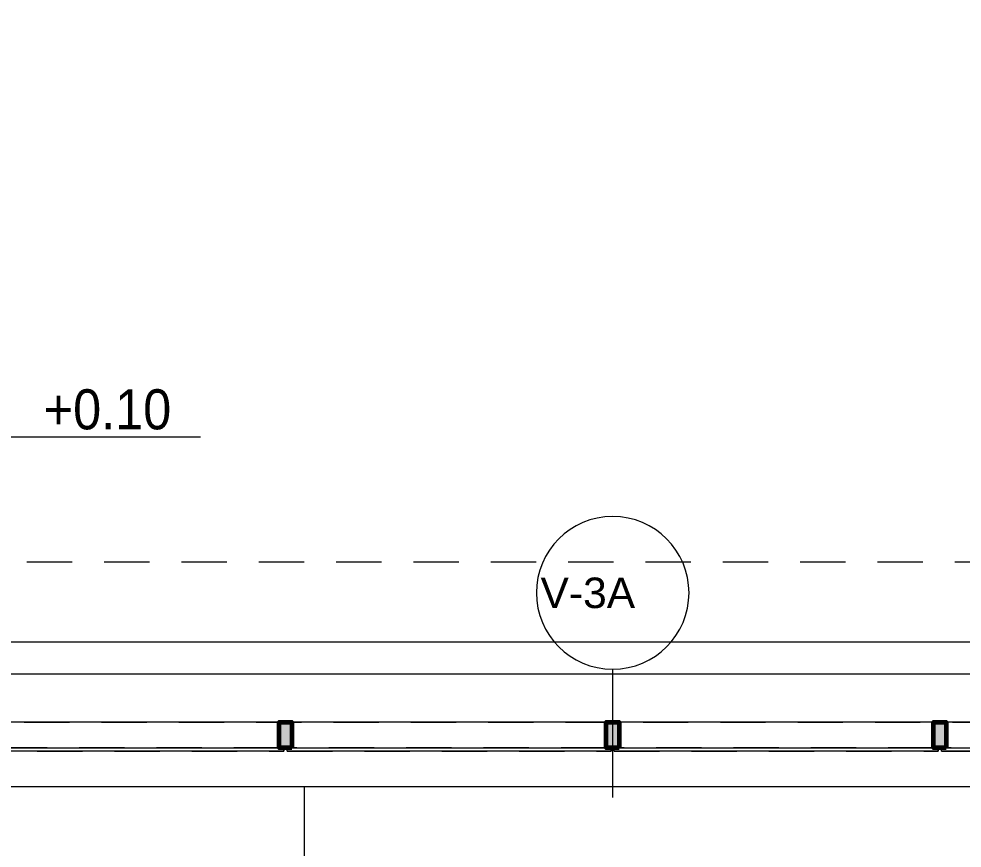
# Model space of a CAD drawing. Header units: inches. Extents: x -38 to 5698, y -33 to 92.
# Drawn here: x 17.269 to 20.209, y 6.808 to 9.391 of the extents above; entities that cross this region are included whole.
import ezdxf

# ---------------------------------------------------------------- set-up
doc = ezdxf.new("R2010")
doc.units = ezdxf.units.IN
doc.header["$MEASUREMENT"] = 0
doc.set_wipeout_variables(frame=1)
for name, pattern in [('Hidden Line', [0.195611, 0.141111, -0.0545]), ('Línea Oculta', [0.195611, 0.141111, -0.0545]), ('Punto & Raya', [0.65, 0.5, -0.075, 0, -0.075]), ('Wipeout_Contour', [1, 0, -1])]:
    doc.linetypes.add(name, pattern=pattern)
for name, color, linetype in [('02 _ ARQ _ ALB _ Cotas Ejes', 7, 'Continuous'), ('02 _ ARQ _ ALB _ Ejes Generales', 7, 'Continuous'), ('02 _ ARQ _ ZON _ Espacio.3D', 7, 'Continuous'), ('08 _ STR _ EXT _ 06 Elementos de Fachada', 7, 'Continuous'), ('08 _ STR _ EXT _ 07 Losa Aligerada', 7, 'Continuous'), ('08 _ STR _ EXT _ 09 Vigas', 7, 'Continuous'), ('08 _ STR _ EXT _ 10 Vereda Exterior', 7, 'Continuous'), ('ESQUEMAS', 7, 'Continuous'), ('Estructura - 04 MURO', 253, 'Continuous'), ('Notas - Etiquetas', 251, 'Continuous')]:
    doc.layers.add(name, color=color, linetype=linetype)
doc.styles.add('Estilo_Generado_4', font='swisse.ttf')
doc.dimstyles.new('Estilo_Generado__1', dxfattribs={"dimtxt": 0.125, "dimasz": 0.095, "dimexe": 0.18, "dimexo": 0.3, "dimgap": 0, "dimtad": 0, "dimtih": 1, "dimtoh": 1, "dimzin": 0, "dimdsep": 46, "dimtxsty": 'Estilo_Generado_4', "dimblk": 'ARROWHEAD_6', "dimblk1": 'ARROWHEAD_6', "dimblk2": 'ARROWHEAD_6', "dimcen": 0.09, "dimse1": 1, "dimse2": 1, "dimclrd": 144, "dimclre": 144, "dimclrt": 7, "dimadec": 0, "dimazin": 0, "dimtfac": 1, "dimtdec": 4, "dimtmove": 0, "dimatfit": 3, "dimfxl": 1, "dimtolj": 1, "dimtzin": 0, "dimarcsym": 0})

# ---------------------------------------------------------------- blocks, each defined once
blk = doc.blocks.new('*D12')
at = {"layer": '02 _ ARQ _ ALB _ Cotas Ejes', "color": 144, "linetype": 'Continuous', "lineweight": 13, "transparency": 16777216}
for p, q in [((23.32, 2.3369), (23.32, 2.5244)), ((16.32, 2.4306), (19.5951, 2.4306)), ((20.0449, 2.4306), (23.32, 2.4306))]:
    blk.add_line(p, q, dxfattribs=at)
at = {"layer": '02 _ ARQ _ ALB _ Cotas Ejes', "color": 152, "linetype": 'Continuous', "lineweight": 35, "transparency": 16777216}
for p, q in [((16.37, 2.4806), (16.27, 2.3806)), ((23.37, 2.4806), (23.27, 2.3806))]:
    blk.add_line(p, q, dxfattribs=at)
at = {"layer": '02 _ ARQ _ ALB _ Cotas Ejes', "color": 7, "lineweight": 35, "transparency": 16777216, "insert": (19.62, 2.3681), "char_height": 0.125, "attachment_point": 7, "style": 'Estilo_Generado_4'}
blk.add_mtext('\\A1;{\\pql;\\fSwis721 Ex BT|b0|i0|c0|p34;7.00}', dxfattribs=at)
blk = doc.blocks.new('ARROWHEAD_6')
at = {"color": 0, "linetype": 'Continuous', "lineweight": 0}
for p, q in [((-0.5, -0.5), (0.5, 0.5)), ((0, 0), (-1, 0))]:
    blk.add_line(p, q, dxfattribs=at)

msp = doc.modelspace()

# ---------------------------------------------------------------- hatches: boundary and pattern name
at = {"layer": '08 _ STR _ EXT _ 10 Vereda Exterior', "linetype": 'Continuous', "lineweight": 13}
h = msp.add_hatch(dxfattribs=at)
h.set_pattern_fill('RETÍCULA_100X100_0002', color=251, style=0, pattern_type=2)
h.set_pattern_definition([(360, (3.7574, 18.3027), (0, 2.53199), []), (90, (3.7574, 18.3027), (-3.6, 0), [])])
h.paths.add_polyline_path([(2.17, 3.6213), (4.2913, 1.5), (9.32, 1.5), (9.32, 6.5), (40.52, 6.5), (40.52, 1.5), (52.92, 1.5), (52.92, 19.0859), (51.57, 19.0859), (51.57, 7.2), (9.07, 7.2), (9.07, 7.85), (6.5201, 7.85, -0.414214), (6.2701, 8.1), (6.2701, 8.85, -0.414213), (6.5201, 9.1), (9.07, 9.1), (9.07, 12), (6.5201, 12, -0.414214), (6.2701, 12.25), (6.2701, 13, -0.414213), (6.5201, 13.25), (9.07, 13.25), (9.07, 16.15), (6.5201, 16.15, -0.414214), (6.2701, 16.4), (6.2701, 17.15, -0.414213), (6.5201, 17.4), (8.77, 17.4), (8.7706, 21.0499), (2.17, 21.0499)])

# ---------------------------------------------------------------- linework, layer by layer
at = {"color": 251, "linetype": 'Continuous', "lineweight": 13, "true_color": 0x636466}
msp.add_line((16.8837, 8.0886), (17.8348, 8.0886), dxfattribs=at)
at = {"layer": '02 _ ARQ _ ALB _ Ejes Generales', "color": 252, "linetype": 'Punto & Raya', "lineweight": 13}
msp.add_line((5.8454, 7.45), (54.57, 7.45), dxfattribs=at)
at = {"layer": '02 _ ARQ _ ZON _ Espacio.3D', "color": 254, "linetype": 'Continuous', "lineweight": 0, "flags": 128}
msp.add_lwpolyline([(23.195, 16.2998), (23.07, 16.2998), (23.07, 17.35), (16.97, 17.35), (16.97, 16.9001), (16.57, 16.9001), (16.57, 16.0999), (16.1199, 16.0999), (16.1199, 8.1), (16.57, 8.1), (16.57, 7.7), (16.97, 7.7), (16.97, 7.45), (22.67, 7.45), (22.67, 7.7), (23.07, 7.7), (23.07, 8.1), (23.195, 8.1)], close=True, dxfattribs=at)
at = {"layer": '08 _ STR _ EXT _ 07 Losa Aligerada', "color": 7, "linetype": 'Continuous', "lineweight": 18, "flags": 128}
msp.add_lwpolyline([(9.07, 30.7), (9.07, 17.4), (6.5201, 17.4, 0.414213), (6.2701, 17.15), (6.2701, 16.4, 0.414071), (6.5201, 16.15), (9.07, 16.15), (9.07, 13.25), (6.5201, 13.25, 0.414229), (6.2701, 13), (6.2701, 12.25, 0.414214), (6.5201, 12), (9.07, 12), (9.07, 9.1), (6.5201, 9.1, 0.414244), (6.2701, 8.85), (6.2701, 8.1, 0.414204), (6.5201, 7.85), (9.07, 7.85), (9.07, 7.2), (51.57, 7.2)], format="xyb", dxfattribs=at)
at = {"layer": '08 _ STR _ EXT _ 09 Vigas', "color": 251, "linetype": 'Hidden Line', "lineweight": 13}
msp.add_line((16.57, 7.7), (23.07, 7.7), dxfattribs=at)
at = {"layer": '08 _ STR _ EXT _ 10 Vereda Exterior', "color": 7, "linetype": 'Continuous', "lineweight": 18, "flags": 128}
msp.add_lwpolyline([(51.57, 7.2), (9.07, 7.2), (9.07, 7.85), (6.5201, 7.85, -0.414214), (6.2701, 8.1), (6.2701, 8.85, -0.414213), (6.5201, 9.1), (9.07, 9.1), (9.07, 12), (6.5201, 12, -0.414214), (6.2701, 12.25), (6.2701, 13, -0.414213), (6.5201, 13.25), (9.07, 13.25), (9.07, 16.15), (6.5201, 16.15, -0.414214), (6.2701, 16.4), (6.2701, 17.15, -0.414213), (6.5201, 17.4), (8.77, 17.4), (8.7706, 21.0499)], format="xyb", dxfattribs=at)
at = {"layer": 'ESQUEMAS', "color": 7, "linetype": 'Continuous', "lineweight": 13, "flags": 128}
msp.add_lwpolyline([(51.42, 7.35), (9.22, 7.35), (9.22, 8.15), (6.5201, 8.15), (6.5201, 8.9), (9.22, 8.9), (9.22, 12.275), (6.5201, 12.275), (6.5201, 13.025), (9.22, 13.025), (9.22, 16.4), (6.5201, 16.4), (6.5201, 17.15), (9.22, 17.15), (9.22, 30.9531), (8.25, 30.9531), (8.25, 33.82), (9.22, 33.82), (9.22, 39.75), (51.42, 39.75), (51.42, 17.9501), (52.77, 17.9501), (52.77, 15.1499), (51.42, 15.1499)], close=True, dxfattribs=at)
at = {"layer": 'Estructura - 04 MURO', "color": 165, "linetype": 'Continuous', "lineweight": 15}
for p, q in [((14.0199, 7.45), (43.67, 7.45)), ((14.0199, 7.2), (43.67, 7.2))]:
    msp.add_line(p, q, dxfattribs=at)
at = {"layer": 'Notas - Etiquetas', "color": 144, "linetype": 'Continuous', "lineweight": 13}
msp.add_line((19.1199, 7.265), (19.1199, 7.365), dxfattribs=at)
at = {"layer": 'Notas - Etiquetas', "color": 144, "linetype": 'Continuous', "lineweight": 13, "flags": 128}
msp.add_lwpolyline([(19.3578, 7.6029, 1), (18.882, 7.6029, 1)], format="xyb", close=True, dxfattribs=at)

# ---------------------------------------------------------------- texts
at = {"color": 251, "lineweight": 13, "true_color": 0x636466, "insert": (17.3462, 8.1104), "char_height": 0.125, "attachment_point": 7, "style": 'Estilo_Generado_4'}
msp.add_mtext('\\A1;{\\W0.900000x;\\pql;\\fSwis721 Ex BT|b0|i0|c0|p34;+0.10}', dxfattribs=at)
at = {"layer": 'Notas - Etiquetas', "color": 8, "lineweight": 35, "insert": (18.8949, 7.6504), "char_height": 0.095, "attachment_point": 1, "style": 'Estilo_Generado_4'}
msp.add_mtext('\\A1;{\\pqj;\\pt0,46;\\fSwis721 Ex BT|b0|i0|c0|p34;V-3A\\fSwis721 Ex BT|b0|i0|c0|p34;\\A1{\\H.66x;\\S^  ;}\\fSwis721 Ex BT|b0|i0|c0|p34;\\fSwis721 Ex BT|b0|i0|c0|p34;\\A1{\\H.66x;\\S^  ;}\\fSwis721 Ex BT|b0|i0|c0|p34; \\fSwis721 Ex BT|b0|i0|c0|p34;\\fSwis721 Ex BT|b0|i0|c0|p34;\\fSwis721 Ex BT|b0|i0|c0|p34;\\fSwis721 Ex BT|b0|i0|c0|p34;\\fSwis721 Ex BT|b0|i0|c0|p34;\\fSwis721 Ex BT|b0|i0|c0|p34;\\fSwis721 Ex BT|b0|i0|c0|p34;\\fSwis721 Ex BT|b0|i0|c0|p34;\\fSwis721 Ex BT|b0|i0|c0|p34;\\fSwis721 Ex BT|b0|i0|c0|p34;\\fSwis721 Ex BT|b0|i0|c0|p34;\\fSwis721 Ex BT|b0|i0|c0|p34;\\fSwis721 Ex BT|b0|i0|c0|p34;\\fSwis721 Ex BT|b0|i0|c0|p34;\\fSwis721 Ex BT|b0|i0|c0|p34;\\fSwis721 Ex BT|b0|i0|c0|p34;\\fSwis721 Ex BT|b0|i0|c0|p34;\\fSwis721 Ex BT|b0|i0|c0|p34;\\fSwis721 Ex BT|b0|i0|c0|p34;\\fSwis721 Ex BT|b0|i0|c0|p34;\\fSwis721 Ex BT|b0|i0|c0|p34;\\fSwis721 Ex BT|b0|i0|c0|p34;\\fSwis721 Ex BT|b0|i0|c0|p34;\\fSwis721 Ex BT|b0|i0|c0|p34;\\fSwis721 Ex BT|b0|i0|c0|p34;\\fSwis721 Ex BT|b0|i0|c0|p34;\\fSwis721 Ex BT|b0|i0|c0|p34;\\fSwis721 Ex BT|b0|i0|c0|p34;\\fSwis721 Ex BT|b0|i0|c0|p34;\\fSwis721 Ex BT|b0|i0|c0|p34;\\fSwis721 Ex BT|b0|i0|c0|p34;\\fSwis721 Ex BT|b0|i0|c0|p34;\\fSwis721 Ex BT|b0|i0|c0|p34;\\fSwis721 Ex BT|b0|i0|c0|p34;\\fSwis721 Ex BT|b0|i0|c0|p34;\\fSwis721 Ex BT|b0|i0|c0|p34;\\fSwis721 Ex BT|b0|i0|c0|p34;\\fSwis721 Ex BT|b0|i0|c0|p34;\\fSwis721 Ex BT|b0|i0|c0|p34;\\fSwis721 Ex BT|b0|i0|c0|p34;\\fSwis721 Ex BT|b0|i0|c0|p34;\\fSwis721 Ex BT|b0|i0|c0|p34;\\fSwis721 Ex BT|b0|i0|c0|p34;}', dxfattribs=at)

# ---------------------------------------------------------------- next in the draw order: wipeouts: each hides what was drawn before it
at = {"color": 254, "linetype": 'Wipeout_Contour', "lineweight": 0, "ltscale": 106.674429}
msp.add_wipeout([(14.0199, 7.2), (14.0199, 7), (37.07, 7), (37.07, 7.2)], dxfattribs=at).dxf.layer = '08 _ STR _ EXT _ 06 Elementos de Fachada'

# ---------------------------------------------------------------- next in the draw order: hatches: boundary and pattern name
at = {"linetype": 'Continuous', "lineweight": 13, "true_color": 0x636466}
for points in [[(18.1199, 7.12), (18.1199, 7.2), (18.0799, 7.2), (18.0799, 7.12)], [(19.1399, 7.12), (19.1399, 7.2), (19.0999, 7.2), (19.0999, 7.12)], [(20.1599, 7.12), (20.1599, 7.2), (20.1199, 7.2), (20.1199, 7.12)]]:
    msp.add_hatch(color=251, dxfattribs=at).paths.add_polyline_path(points)

# ---------------------------------------------------------------- next in the draw order: linework, layer by layer
at = {"color": 251, "linetype": 'Línea Oculta', "lineweight": 13, "flags": 128}
for points in [[(18.0799, 7.2), (17.0999, 7.2)], [(18.0799, 7.2), (18.0799, 7.12)], [(18.0799, 7.2), (18.0999, 7.2), (18.1199, 7.2)], [(19.0999, 7.2), (18.1199, 7.2)], [(18.1199, 7.12), (18.1199, 7.2)], [(19.0999, 7.2), (19.0999, 7.12)], [(19.0999, 7.2), (19.1199, 7.2), (19.1399, 7.2)], [(20.1199, 7.2), (19.1399, 7.2)], [(19.1399, 7.12), (19.1399, 7.2)], [(20.1199, 7.2), (20.1199, 7.12)], [(20.1199, 7.2), (20.1399, 7.2), (20.1599, 7.2)], [(21.1399, 7.2), (20.1599, 7.2)], [(20.1599, 7.12), (20.1599, 7.2)], [(18.0799, 7.12), (17.0999, 7.12)], [(18.0799, 7.12), (18.0999, 7.12), (18.1199, 7.12)], [(18.0949, 7.11), (18.0949, 7.12)], [(18.1049, 7.11), (18.1049, 7.12)], [(19.0999, 7.12), (18.1199, 7.12)], [(19.0999, 7.12), (19.1199, 7.12), (19.1399, 7.12)], [(19.1149, 7.11), (19.1149, 7.12)], [(19.1249, 7.11), (19.1249, 7.12)], [(20.1199, 7.12), (19.1399, 7.12)], [(20.1199, 7.12), (20.1399, 7.12), (20.1599, 7.12)], [(20.1349, 7.11), (20.1349, 7.12)], [(20.1449, 7.11), (20.1449, 7.12)], [(21.1399, 7.12), (20.1599, 7.12)], [(17.0849, 7.11), (18.0949, 7.11)], [(18.1049, 7.11), (19.1149, 7.11)], [(19.1249, 7.11), (20.1349, 7.11)], [(20.1449, 7.11), (21.1549, 7.11)]]:
    msp.add_lwpolyline(points, dxfattribs=at)
at = {"color": 7, "linetype": 'Continuous', "lineweight": 60, "flags": 128}
for points in [[(18.1199, 7.12), (18.0799, 7.12), (18.0799, 7.2), (18.1199, 7.2)], [(19.1399, 7.12), (19.0999, 7.12), (19.0999, 7.2), (19.1399, 7.2)], [(20.1599, 7.12), (20.1199, 7.12), (20.1199, 7.2), (20.1599, 7.2)]]:
    msp.add_lwpolyline(points, close=True, dxfattribs=at)
at = {"color": 7, "linetype": 'Continuous', "lineweight": 13, "flags": 128}
for points in [[(17.0849, 7.11), (17.0849, 7.12), (18.0949, 7.12), (18.0949, 7.11)], [(18.1049, 7.11), (18.1049, 7.12), (19.1149, 7.12), (19.1149, 7.11)], [(19.1249, 7.11), (19.1249, 7.12), (20.1349, 7.12), (20.1349, 7.11)], [(20.1449, 7.11), (20.1449, 7.12), (21.1549, 7.12), (21.1549, 7.11)]]:
    msp.add_lwpolyline(points, close=True, dxfattribs=at)
at = {"layer": '08 _ STR _ EXT _ 06 Elementos de Fachada', "color": 7, "linetype": 'Continuous', "lineweight": 13, "flags": 128}
for points in [[(37.07, 7.2), (14.0199, 7.2)], [(14.0199, 7), (37.07, 7)]]:
    msp.add_lwpolyline(points, dxfattribs=at)
at = {"layer": '08 _ STR _ EXT _ 09 Vigas', "color": 251, "linetype": 'Hidden Line', "lineweight": 13}
msp.add_line((9.57, 7.2), (51.57, 7.2), dxfattribs=at)
at = {"layer": 'Notas - Etiquetas', "color": 144, "linetype": 'Continuous', "lineweight": 13}
msp.add_line((19.1199, 6.965), (19.1199, 7.265), dxfattribs=at)

# ---------------------------------------------------------------- next in the draw order: dimensions: what is measured, and where the dimension line sits
at = {"layer": '02 _ ARQ _ ALB _ Cotas Ejes', "color": 144, "linetype": 'Continuous', "lineweight": 13}
dim = msp.add_linear_dim(base=(23.32, 2.4306), p1=(16.32, 7.45), p2=(23.32, 7.45), dimstyle='Estilo_Generado__1', dxfattribs=at)
dim.commit()
dim.dimension.update_dxf_attribs({"geometry": '*D12', "text_midpoint": (19.7823, 2.4306), "dimtype": 160})

doc.saveas('drawing.dxf')
